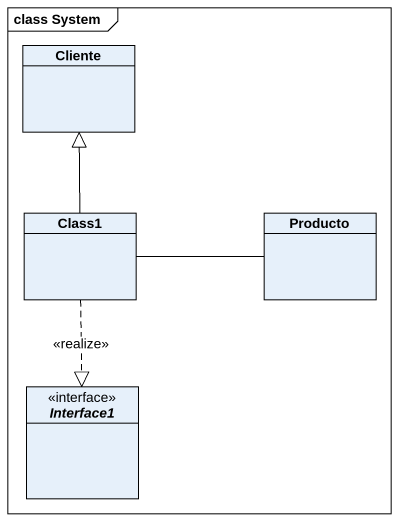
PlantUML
@startuml
mainframe class System
hide circle
hide empty members
class Cliente
class Class1
class Producto
interface Interface1 <<interface>>
Class1 -up-|> Cliente
Class1 -right- Producto
Class1 ..|> Interface1 : <<realize>>
@enduml
